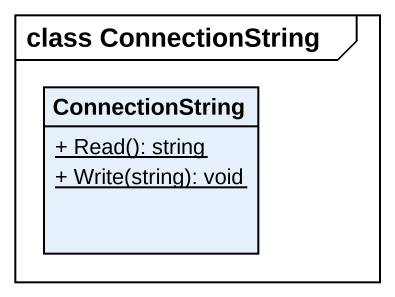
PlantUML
@startuml
mainframe class ConnectionString
hide circle
hide empty members
skinparam classAttributeIconSize 0
class ConnectionString {
  {static} + Read(): string
  {static} + Write(string): void
}
@enduml
